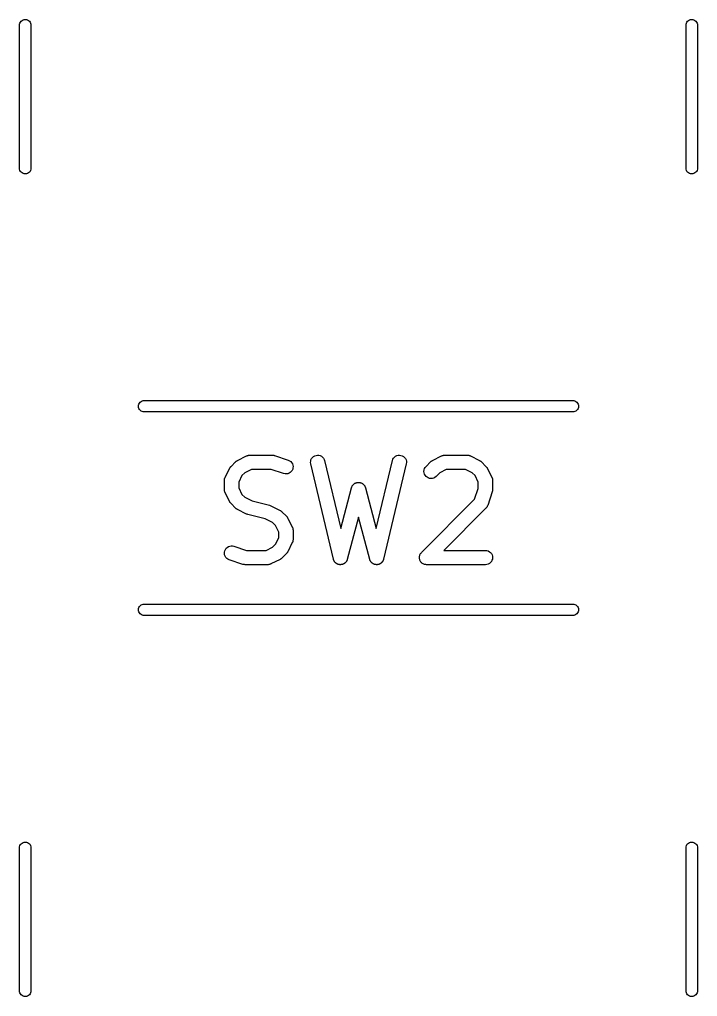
# Model space of a CAD drawing. Extents: x 86.5 to 150.2, y -83.2 to -30.6.
# Drawn here: x 142.8 to 149.92, y -54.95 to -44.69 of the extents above; entities that cross this region are included whole.
import ezdxf

# ---------------------------------------------------------------- set-up
doc = ezdxf.new("R2010")
doc.units = 0
doc.header["$MEASUREMENT"] = 0
doc.layers.add('BLACK', color=7, linetype='CONTINUOUS')

msp = doc.modelspace()

# ---------------------------------------------------------------- linework, layer by layer
at = {"layer": 'BLACK', "linetype": 'CONTINUOUS'}
for p, q in [((142.8, -44.7289), (142.806, -44.7185)), ((142.806, -44.7185), (142.813, -44.7094)), ((142.813, -44.7094), (142.823, -44.7019)), ((142.823, -44.7019), (142.833, -44.6963)), ((142.833, -44.6963), (142.844, -44.6929)), ((142.844, -44.6929), (142.856, -44.6917)), ((142.856, -44.6917), (142.868, -44.6929)), ((142.868, -44.6929), (142.879, -44.6963)), ((142.879, -44.6963), (142.889, -44.7019)), ((142.889, -44.7019), (142.899, -44.7094)), ((142.899, -44.7094), (142.906, -44.7185)), ((142.906, -44.7185), (142.912, -44.7289)), ((149.8, -44.7289), (149.806, -44.7185)), ((149.806, -44.7185), (149.813, -44.7094)), ((149.813, -44.7094), (149.823, -44.7019)), ((149.823, -44.7019), (149.833, -44.6963)), ((149.833, -44.6963), (149.844, -44.6929)), ((149.844, -44.6929), (149.856, -44.6917)), ((149.856, -44.6917), (149.868, -44.6929)), ((149.868, -44.6929), (149.879, -44.6963)), ((149.879, -44.6963), (149.889, -44.7019)), ((149.889, -44.7019), (149.899, -44.7094)), ((149.899, -44.7094), (149.906, -44.7185)), ((149.906, -44.7185), (149.912, -44.7289)), ((142.796, -44.7491), (142.797, -44.7402)), ((142.796, -46.2549), (142.796, -44.7491)), ((142.797, -44.7402), (142.8, -44.7289)), ((142.912, -44.7289), (142.915, -44.7402)), ((142.915, -44.7402), (142.916, -44.7491)), ((142.916, -44.7491), (142.916, -46.2549)), ((149.796, -44.7491), (149.797, -44.7402)), ((149.796, -46.2549), (149.796, -44.7491)), ((149.797, -44.7402), (149.8, -44.7289)), ((149.912, -44.7289), (149.915, -44.7402)), ((149.915, -44.7402), (149.916, -44.7491)), ((149.916, -44.7491), (149.916, -46.2549)), ((142.797, -46.2638), (142.796, -46.2549)), ((142.916, -46.2549), (142.915, -46.2638)), ((149.797, -46.2638), (149.796, -46.2549)), ((149.916, -46.2549), (149.915, -46.2638)), ((142.8, -46.2751), (142.797, -46.2638)), ((142.806, -46.2855), (142.8, -46.2751)), ((142.813, -46.2946), (142.806, -46.2855)), ((142.823, -46.3021), (142.813, -46.2946)), ((142.833, -46.3077), (142.823, -46.3021)), ((142.844, -46.3111), (142.833, -46.3077)), ((142.856, -46.3123), (142.844, -46.3111)), ((142.868, -46.3111), (142.856, -46.3123)), ((142.879, -46.3077), (142.868, -46.3111)), ((142.889, -46.3021), (142.879, -46.3077)), ((142.899, -46.2946), (142.889, -46.3021)), ((142.906, -46.2855), (142.899, -46.2946)), ((142.912, -46.2751), (142.906, -46.2855)), ((142.915, -46.2638), (142.912, -46.2751)), ((149.8, -46.2751), (149.797, -46.2638)), ((149.806, -46.2855), (149.8, -46.2751)), ((149.813, -46.2946), (149.806, -46.2855)), ((149.823, -46.3021), (149.813, -46.2946)), ((149.833, -46.3077), (149.823, -46.3021)), ((149.844, -46.3111), (149.833, -46.3077)), ((149.856, -46.3123), (149.844, -46.3111)), ((149.868, -46.3111), (149.856, -46.3123)), ((149.879, -46.3077), (149.868, -46.3111)), ((149.889, -46.3021), (149.879, -46.3077)), ((149.899, -46.2946), (149.889, -46.3021)), ((149.906, -46.2855), (149.899, -46.2946)), ((149.912, -46.2751), (149.906, -46.2855)), ((149.915, -46.2638), (149.912, -46.2751)), ((144.05, -48.7289), (144.056, -48.7185)), ((144.056, -48.7185), (144.063, -48.7094)), ((144.063, -48.7094), (144.073, -48.7019)), ((144.073, -48.7019), (144.083, -48.6963)), ((144.083, -48.6963), (144.094, -48.6929)), ((144.094, -48.6929), (144.103, -48.692)), ((144.103, -48.692), (148.609, -48.692)), ((148.609, -48.692), (148.618, -48.6929)), ((148.618, -48.6929), (148.629, -48.6963)), ((148.629, -48.6963), (148.639, -48.7019)), ((148.639, -48.7019), (148.649, -48.7094)), ((148.649, -48.7094), (148.656, -48.7185)), ((148.656, -48.7185), (148.662, -48.7289)), ((144.046, -48.752), (144.047, -48.7402)), ((144.047, -48.7638), (144.046, -48.752)), ((144.047, -48.7402), (144.05, -48.7289)), ((144.05, -48.7751), (144.047, -48.7638)), ((144.056, -48.7855), (144.05, -48.7751)), ((144.063, -48.7946), (144.056, -48.7855)), ((144.073, -48.8021), (144.063, -48.7946)), ((144.083, -48.8077), (144.073, -48.8021)), ((144.094, -48.8111), (144.083, -48.8077)), ((144.103, -48.812), (144.094, -48.8111)), ((148.609, -48.812), (144.103, -48.812)), ((148.618, -48.8111), (148.609, -48.812)), ((148.629, -48.8077), (148.618, -48.8111)), ((148.639, -48.8021), (148.629, -48.8077)), ((148.649, -48.7946), (148.639, -48.8021)), ((148.656, -48.7855), (148.649, -48.7946)), ((148.662, -48.7751), (148.656, -48.7855)), ((148.662, -48.7289), (148.665, -48.7402)), ((148.665, -48.7638), (148.662, -48.7751)), ((148.665, -48.7402), (148.666, -48.752)), ((148.666, -48.752), (148.665, -48.7638)), ((145.065, -49.335), (145.066, -49.3342)), ((145.066, -49.3342), (145.069, -49.3316)), ((145.069, -49.3316), (145.072, -49.3287)), ((145.072, -49.3287), (145.075, -49.327)), ((145.075, -49.327), (145.077, -49.3251)), ((145.077, -49.3251), (145.081, -49.3232)), ((145.081, -49.3232), (145.084, -49.3209)), ((145.084, -49.3209), (145.18, -49.2733)), ((145.18, -49.2733), (145.181, -49.2728)), ((145.181, -49.2728), (145.183, -49.2721)), ((145.183, -49.2721), (145.185, -49.271)), ((145.185, -49.271), (145.189, -49.2696)), ((145.189, -49.2696), (145.194, -49.2678)), ((145.194, -49.2678), (145.196, -49.2674)), ((145.196, -49.2674), (145.199, -49.2668)), ((145.199, -49.2668), (145.204, -49.2663)), ((145.204, -49.2663), (145.209, -49.2655)), ((145.209, -49.2655), (145.211, -49.2656)), ((145.211, -49.2656), (145.213, -49.2654)), ((145.213, -49.2654), (145.451, -49.2654)), ((145.451, -49.2654), (145.452, -49.2654)), ((145.452, -49.2654), (145.456, -49.2659)), ((145.456, -49.2659), (145.461, -49.266)), ((145.461, -49.266), (145.464, -49.2667)), ((145.464, -49.2667), (145.467, -49.267)), ((145.467, -49.267), (145.471, -49.2683)), ((145.471, -49.2683), (145.475, -49.2692)), ((145.475, -49.2692), (145.618, -49.3168)), ((145.618, -49.3168), (145.619, -49.3172)), ((145.619, -49.3172), (145.632, -49.3233)), ((145.632, -49.3233), (145.644, -49.3319)), ((145.644, -49.3319), (145.654, -49.3427)), ((145.852, -49.3422), (145.854, -49.3276)), ((145.854, -49.3276), (145.857, -49.3135)), ((145.857, -49.3135), (145.864, -49.3004)), ((145.864, -49.3004), (145.873, -49.2888)), ((145.873, -49.2888), (145.884, -49.2792)), ((145.884, -49.2792), (145.897, -49.272)), ((145.897, -49.272), (145.911, -49.2673)), ((145.911, -49.2673), (145.925, -49.2654)), ((145.925, -49.2654), (145.94, -49.2664)), ((145.94, -49.2664), (145.954, -49.2702)), ((145.954, -49.2702), (145.967, -49.2766)), ((145.967, -49.2766), (145.979, -49.2855)), ((145.979, -49.2855), (145.988, -49.2965)), ((145.988, -49.2965), (145.996, -49.3092)), ((145.996, -49.3092), (146, -49.323)), ((146, -49.323), (146.17, -50.0339)), ((146.542, -50.0339), (146.712, -49.323)), ((146.712, -49.322), (146.717, -49.3082)), ((146.712, -49.323), (146.712, -49.322)), ((146.717, -49.3082), (146.724, -49.2957)), ((146.724, -49.2957), (146.734, -49.2848)), ((146.734, -49.2848), (146.746, -49.2761)), ((146.746, -49.2761), (146.759, -49.2698)), ((146.759, -49.2698), (146.773, -49.2662)), ((146.773, -49.2662), (146.788, -49.2655)), ((146.788, -49.2655), (146.802, -49.2675)), ((146.802, -49.2675), (146.816, -49.2724)), ((146.816, -49.2724), (146.829, -49.2799)), ((146.829, -49.2799), (146.84, -49.2896)), ((146.84, -49.2896), (146.849, -49.3013)), ((146.849, -49.3013), (146.855, -49.3145)), ((146.855, -49.3145), (146.859, -49.3286)), ((146.859, -49.3286), (146.86, -49.3432)), ((147.112, -49.335), (147.113, -49.3342)), ((147.113, -49.3342), (147.117, -49.3316)), ((147.117, -49.3316), (147.12, -49.3287)), ((147.12, -49.3287), (147.122, -49.327)), ((147.122, -49.327), (147.125, -49.3251)), ((147.125, -49.3251), (147.128, -49.3232)), ((147.128, -49.3232), (147.132, -49.3209)), ((147.132, -49.3209), (147.227, -49.2733)), ((147.227, -49.2733), (147.228, -49.2728)), ((147.228, -49.2728), (147.23, -49.2721)), ((147.23, -49.2721), (147.232, -49.271)), ((147.232, -49.271), (147.237, -49.2696)), ((147.237, -49.2696), (147.242, -49.2678)), ((147.242, -49.2678), (147.244, -49.2674)), ((147.244, -49.2674), (147.246, -49.2668)), ((147.246, -49.2668), (147.251, -49.2663)), ((147.251, -49.2663), (147.256, -49.2655)), ((147.256, -49.2655), (147.259, -49.2656)), ((147.259, -49.2656), (147.261, -49.2654)), ((147.261, -49.2654), (147.499, -49.2654)), ((147.499, -49.2654), (147.5, -49.2654)), ((147.5, -49.2654), (147.502, -49.2656)), ((147.502, -49.2656), (147.504, -49.2656)), ((147.504, -49.2656), (147.509, -49.2664)), ((147.509, -49.2664), (147.514, -49.267)), ((147.514, -49.267), (147.517, -49.2677)), ((147.517, -49.2677), (147.519, -49.2681)), ((147.519, -49.2681), (147.524, -49.2699)), ((147.524, -49.2699), (147.528, -49.2714)), ((147.528, -49.2714), (147.53, -49.2725)), ((147.53, -49.2725), (147.532, -49.2733)), ((147.532, -49.2733), (147.628, -49.3209)), ((147.628, -49.3209), (147.629, -49.3214)), ((147.629, -49.3214), (147.632, -49.3237)), ((147.632, -49.3237), (147.636, -49.3257)), ((147.636, -49.3257), (147.638, -49.3277)), ((147.638, -49.3277), (147.641, -49.3294)), ((147.641, -49.3294), (147.644, -49.3323)), ((147.644, -49.3323), (147.647, -49.335)), ((144.956, -49.4973), (145.003, -49.4021)), ((145.003, -49.4021), (145.004, -49.4011)), ((145.004, -49.4011), (145.006, -49.3976)), ((145.006, -49.3976), (145.008, -49.3939)), ((145.008, -49.3939), (145.01, -49.3915)), ((145.01, -49.3915), (145.012, -49.3889)), ((145.012, -49.3889), (145.015, -49.3858)), ((145.015, -49.3858), (145.017, -49.3826)), ((145.017, -49.3826), (145.065, -49.335)), ((145.231, -49.4154), (145.162, -49.4496)), ((145.439, -49.4154), (145.231, -49.4154)), ((145.57, -49.4592), (145.439, -49.4154)), ((145.659, -49.4255), (145.65, -49.4374)), ((145.654, -49.3427), (145.662, -49.3552)), ((145.665, -49.4122), (145.659, -49.4255)), ((145.662, -49.3552), (145.667, -49.3689)), ((145.668, -49.398), (145.665, -49.4122)), ((145.667, -49.3689), (145.669, -49.3833)), ((145.669, -49.3833), (145.668, -49.398)), ((145.854, -49.3567), (145.852, -49.3422)), ((145.854, -49.3578), (145.854, -49.3567)), ((146.093, -50.3578), (145.854, -49.3578)), ((146.858, -49.3578), (146.619, -50.3578)), ((146.86, -49.3432), (146.858, -49.3578)), ((147.043, -49.4354), (147.044, -49.4208)), ((147.044, -49.4499), (147.043, -49.4354)), ((147.044, -49.4208), (147.049, -49.4068)), ((147.049, -49.4068), (147.056, -49.3939)), ((147.056, -49.3939), (147.065, -49.3826)), ((147.065, -49.3826), (147.112, -49.335)), ((147.278, -49.4154), (147.21, -49.4496)), ((147.481, -49.4154), (147.278, -49.4154)), ((147.55, -49.4496), (147.481, -49.4154)), ((147.647, -49.335), (147.695, -49.3826)), ((147.695, -49.3826), (147.695, -49.3833)), ((147.695, -49.3833), (147.698, -49.3866)), ((147.698, -49.3866), (147.701, -49.3897)), ((147.701, -49.3897), (147.703, -49.3923)), ((147.703, -49.3923), (147.705, -49.3948)), ((147.705, -49.3948), (147.707, -49.3985)), ((147.707, -49.3985), (147.709, -49.4021)), ((147.709, -49.4021), (147.756, -49.4973)), ((144.948, -49.5254), (144.949, -49.5204)), ((144.948, -49.5276), (144.948, -49.5254)), ((144.948, -49.5298), (144.948, -49.5276)), ((144.948, -49.5309), (144.948, -49.5298)), ((144.948, -49.6261), (144.948, -49.5309)), ((144.949, -49.5153), (144.95, -49.5132)), ((144.949, -49.5204), (144.949, -49.5153)), ((144.95, -49.511), (144.952, -49.5062)), ((144.95, -49.5132), (144.95, -49.511)), ((144.952, -49.5062), (144.954, -49.5013)), ((144.954, -49.5013), (144.955, -49.4994)), ((144.955, -49.4994), (144.956, -49.4973)), ((145.132, -49.48), (145.098, -49.5486)), ((145.162, -49.4496), (145.132, -49.48)), ((145.585, -49.4624), (145.57, -49.4592)), ((145.599, -49.4628), (145.585, -49.4624)), ((145.614, -49.4604), (145.599, -49.4628)), ((145.627, -49.4552), (145.614, -49.4604)), ((145.64, -49.4474), (145.627, -49.4552)), ((145.65, -49.4374), (145.64, -49.4474)), ((147.048, -49.464), (147.044, -49.4499)), ((147.055, -49.4769), (147.048, -49.464)), ((147.065, -49.4883), (147.055, -49.4769)), ((147.076, -49.4977), (147.065, -49.4883)), ((147.089, -49.5047), (147.076, -49.4977)), ((147.103, -49.509), (147.089, -49.5047)), ((147.117, -49.5106), (147.103, -49.509)), ((147.132, -49.5093), (147.117, -49.5106)), ((147.146, -49.5053), (147.132, -49.5093)), ((147.159, -49.4985), (147.146, -49.5053)), ((147.17, -49.4894), (147.159, -49.4985)), ((147.171, -49.4887), (147.17, -49.4894)), ((147.21, -49.4496), (147.171, -49.4887)), ((147.58, -49.48), (147.55, -49.4496)), ((147.614, -49.5486), (147.58, -49.48)), ((147.756, -49.4973), (147.757, -49.4983)), ((147.757, -49.4983), (147.758, -49.5003)), ((147.758, -49.5003), (147.759, -49.5023)), ((147.759, -49.5023), (147.76, -49.5072)), ((147.76, -49.5072), (147.762, -49.512)), ((147.762, -49.512), (147.762, -49.5142)), ((147.762, -49.5142), (147.763, -49.5163)), ((147.763, -49.5163), (147.763, -49.5214)), ((147.763, -49.5214), (147.764, -49.5265)), ((147.764, -49.5265), (147.764, -49.5287)), ((147.764, -49.5287), (147.764, -49.5309)), ((147.764, -49.5309), (147.764, -49.6261)), ((144.948, -49.6283), (144.948, -49.6261)), ((144.948, -49.6305), (144.948, -49.6283)), ((144.949, -49.6356), (144.948, -49.6305)), ((144.949, -49.6407), (144.949, -49.6356)), ((144.95, -49.6428), (144.949, -49.6407)), ((145.098, -49.5486), (145.098, -49.6084)), ((145.098, -49.6084), (145.132, -49.6769)), ((146.17, -50.0339), (146.284, -49.6068)), ((146.284, -49.6058), (146.285, -49.6035)), ((146.284, -49.6068), (146.284, -49.6058)), ((146.285, -49.6011), (146.287, -49.5967)), ((146.285, -49.6035), (146.285, -49.6011)), ((146.287, -49.5967), (146.289, -49.5921)), ((146.289, -49.5921), (146.29, -49.5901)), ((146.29, -49.5901), (146.291, -49.5878)), ((146.291, -49.5878), (146.294, -49.5839)), ((146.294, -49.5839), (146.297, -49.5798)), ((146.297, -49.5798), (146.299, -49.578)), ((146.299, -49.578), (146.3, -49.576)), ((146.3, -49.576), (146.304, -49.5727)), ((146.304, -49.5727), (146.307, -49.5692)), ((146.307, -49.5692), (146.309, -49.5678)), ((146.309, -49.5678), (146.311, -49.5661)), ((146.311, -49.5661), (146.315, -49.5636)), ((146.315, -49.5636), (146.319, -49.5608)), ((146.319, -49.5608), (146.321, -49.5598)), ((146.321, -49.5598), (146.323, -49.5585)), ((146.323, -49.5585), (146.328, -49.5568)), ((146.328, -49.5568), (146.332, -49.5549)), ((146.332, -49.5549), (146.335, -49.5543)), ((146.335, -49.5543), (146.337, -49.5535)), ((146.337, -49.5535), (146.342, -49.5527)), ((146.342, -49.5527), (146.347, -49.5517)), ((146.347, -49.5517), (146.349, -49.5516)), ((146.349, -49.5516), (146.352, -49.5512)), ((146.352, -49.5512), (146.357, -49.5514)), ((146.357, -49.5514), (146.361, -49.5513)), ((146.361, -49.5513), (146.364, -49.5517)), ((146.364, -49.5517), (146.366, -49.5518)), ((146.366, -49.5518), (146.371, -49.5529)), ((146.371, -49.5529), (146.376, -49.5538)), ((146.376, -49.5538), (146.378, -49.5546)), ((146.378, -49.5546), (146.381, -49.5552)), ((146.381, -49.5552), (146.385, -49.5572)), ((146.385, -49.5572), (146.39, -49.559)), ((146.39, -49.559), (146.392, -49.5603)), ((146.392, -49.5603), (146.394, -49.5613)), ((146.394, -49.5613), (146.398, -49.5642)), ((146.398, -49.5642), (146.402, -49.5668)), ((146.402, -49.5668), (146.404, -49.5685)), ((146.404, -49.5685), (146.406, -49.5699)), ((146.406, -49.5699), (146.409, -49.5735)), ((146.409, -49.5735), (146.413, -49.5768)), ((146.413, -49.5768), (146.414, -49.5788)), ((146.414, -49.5788), (146.416, -49.5806)), ((146.416, -49.5806), (146.418, -49.5848)), ((146.418, -49.5848), (146.421, -49.5887)), ((146.421, -49.5887), (146.422, -49.591)), ((146.422, -49.591), (146.423, -49.5931)), ((146.423, -49.5931), (146.425, -49.5976)), ((146.425, -49.5976), (146.427, -49.6021)), ((146.427, -49.6021), (146.428, -49.6045)), ((146.428, -49.6045), (146.428, -49.6068)), ((146.428, -49.6068), (146.542, -50.0339)), ((147.576, -49.7284), (147.614, -49.6139)), ((147.614, -49.6139), (147.614, -49.5486)), ((147.763, -49.6417), (147.761, -49.6457)), ((147.764, -49.6355), (147.763, -49.6386)), ((147.763, -49.6386), (147.763, -49.6417)), ((147.764, -49.6261), (147.764, -49.6271)), ((147.764, -49.6271), (147.764, -49.6313)), ((147.764, -49.6313), (147.764, -49.6355)), ((144.95, -49.645), (144.95, -49.6428)), ((144.952, -49.6498), (144.95, -49.645)), ((144.953, -49.6547), (144.952, -49.6498)), ((144.954, -49.6566), (144.953, -49.6547)), ((144.955, -49.6587), (144.954, -49.6566)), ((144.956, -49.6596), (144.955, -49.6587)), ((145.003, -49.7549), (144.956, -49.6596)), ((145.132, -49.6769), (145.162, -49.7073)), ((145.162, -49.7073), (145.239, -49.7458)), ((147.017, -50.2873), (147.576, -49.7284)), ((147.76, -49.6498), (147.713, -49.7927)), ((147.761, -49.6457), (147.76, -49.6498)), ((145.005, -49.7584), (145.003, -49.7549)), ((145.007, -49.7622), (145.005, -49.7584)), ((145.009, -49.7646), (145.007, -49.7622)), ((145.011, -49.7673), (145.009, -49.7646)), ((145.014, -49.7703), (145.011, -49.7673)), ((145.017, -49.7736), (145.014, -49.7703)), ((145.017, -49.7744), (145.017, -49.7736)), ((145.065, -49.822), (145.017, -49.7744)), ((145.068, -49.8247), (145.065, -49.822)), ((145.071, -49.8276), (145.068, -49.8247)), ((145.074, -49.8293), (145.071, -49.8276)), ((145.076, -49.8313), (145.074, -49.8293)), ((145.08, -49.8333), (145.076, -49.8313)), ((145.083, -49.8356), (145.08, -49.8333)), ((145.084, -49.836), (145.083, -49.8356)), ((145.18, -49.8837), (145.084, -49.836)), ((145.239, -49.7458), (145.422, -49.7914)), ((145.422, -49.7914), (145.423, -49.7917)), ((145.423, -49.7917), (145.423, -49.7918)), ((145.423, -49.7918), (145.423, -49.7919)), ((145.423, -49.7919), (145.43, -49.7944)), ((145.43, -49.7944), (145.437, -49.7968)), ((145.437, -49.7968), (145.437, -49.797)), ((145.437, -49.797), (145.437, -49.7971)), ((145.437, -49.7971), (145.532, -49.8447)), ((145.532, -49.8447), (145.533, -49.8452)), ((145.533, -49.8452), (145.537, -49.8475)), ((147.695, -49.822), (147.251, -50.2654)), ((147.696, -49.8203), (147.695, -49.822)), ((147.698, -49.8188), (147.696, -49.8203)), ((147.701, -49.8146), (147.698, -49.8188)), ((147.704, -49.8107), (147.701, -49.8146)), ((147.705, -49.8087), (147.704, -49.8107)), ((147.706, -49.8069), (147.705, -49.8087)), ((147.709, -49.8023), (147.706, -49.8069)), ((147.711, -49.7978), (147.709, -49.8023)), ((147.712, -49.7957), (147.711, -49.7978)), ((147.713, -49.7937), (147.712, -49.7957)), ((147.713, -49.7927), (147.713, -49.7937)), ((145.18, -49.8838), (145.18, -49.8837)), ((145.18, -49.884), (145.18, -49.8838)), ((145.187, -49.8864), (145.18, -49.884)), ((145.193, -49.8889), (145.187, -49.8864)), ((145.194, -49.889), (145.193, -49.8889)), ((145.194, -49.8891), (145.194, -49.889)), ((145.195, -49.8893), (145.194, -49.8891)), ((145.377, -49.935), (145.195, -49.8893)), ((145.454, -49.9734), (145.377, -49.935)), ((145.537, -49.8475), (145.541, -49.8495)), ((145.541, -49.8495), (145.543, -49.8515)), ((145.543, -49.8515), (145.546, -49.8532)), ((145.546, -49.8532), (145.549, -49.8561)), ((145.549, -49.8561), (145.552, -49.8588)), ((145.552, -49.8588), (145.6, -49.9064)), ((145.6, -49.9064), (145.6, -49.9071)), ((145.6, -49.9071), (145.603, -49.9104)), ((145.603, -49.9104), (145.606, -49.9135)), ((145.606, -49.9135), (145.607, -49.9161)), ((145.607, -49.9161), (145.609, -49.9186)), ((145.609, -49.9186), (145.611, -49.9223)), ((145.611, -49.9223), (145.614, -49.9259)), ((145.614, -49.9259), (145.661, -50.0211)), ((146.356, -49.9172), (146.238, -50.3597)), ((146.474, -50.3597), (146.356, -49.9172)), ((145.485, -50.0039), (145.454, -49.9734)), ((145.519, -50.0724), (145.485, -50.0039)), ((145.661, -50.0211), (145.662, -50.0221)), ((145.662, -50.0221), (145.662, -50.0241)), ((145.662, -50.0241), (145.663, -50.0261)), ((145.663, -50.0261), (145.665, -50.031)), ((145.665, -50.031), (145.667, -50.0358)), ((145.667, -50.0358), (145.667, -50.038)), ((145.667, -50.038), (145.668, -50.0401)), ((145.668, -50.0401), (145.668, -50.0452)), ((145.668, -50.0452), (145.669, -50.0503)), ((145.669, -50.0503), (145.669, -50.0525)), ((145.485, -50.2007), (145.519, -50.1322)), ((145.519, -50.1322), (145.519, -50.0724)), ((145.669, -50.0525), (145.669, -50.0547)), ((145.669, -50.0547), (145.669, -50.1499)), ((145.669, -50.1499), (145.669, -50.151)), ((145.669, -50.151), (145.669, -50.1531)), ((145.669, -50.1531), (145.669, -50.1554)), ((144.952, -50.2685), (144.958, -50.2552)), ((144.958, -50.2552), (144.966, -50.2433)), ((144.966, -50.2433), (144.977, -50.2333)), ((144.977, -50.2333), (144.989, -50.2256)), ((144.989, -50.2256), (145.003, -50.2204)), ((145.003, -50.2204), (145.017, -50.2179)), ((145.017, -50.2179), (145.032, -50.2184)), ((145.032, -50.2184), (145.046, -50.2216)), ((145.046, -50.2216), (145.178, -50.2654)), ((145.386, -50.2654), (145.454, -50.2311)), ((145.454, -50.2311), (145.485, -50.2007)), ((145.661, -50.1834), (145.614, -50.2787)), ((145.662, -50.1814), (145.661, -50.1834)), ((145.663, -50.1794), (145.662, -50.1814)), ((145.665, -50.1746), (145.663, -50.1794)), ((145.666, -50.1698), (145.665, -50.1746)), ((145.667, -50.1676), (145.666, -50.1698)), ((145.668, -50.1604), (145.667, -50.1655)), ((145.667, -50.1655), (145.667, -50.1676)), ((145.669, -50.1554), (145.668, -50.1604)), ((144.948, -50.2828), (144.952, -50.2685)), ((144.948, -50.2974), (144.948, -50.2828)), ((144.95, -50.3119), (144.948, -50.2974)), ((144.955, -50.3256), (144.95, -50.3119)), ((144.963, -50.3381), (144.955, -50.3256)), ((144.973, -50.3488), (144.963, -50.3381)), ((144.985, -50.3574), (144.973, -50.3488)), ((144.998, -50.3636), (144.985, -50.3574)), ((145.178, -50.2654), (145.386, -50.2654)), ((145.532, -50.3598), (145.437, -50.4075)), ((145.536, -50.3576), (145.532, -50.3598)), ((145.54, -50.3557), (145.536, -50.3576)), ((145.542, -50.3537), (145.54, -50.3557)), ((145.545, -50.3521), (145.542, -50.3537)), ((145.548, -50.3492), (145.545, -50.3521)), ((145.551, -50.3465), (145.548, -50.3492)), ((145.552, -50.3458), (145.551, -50.3465)), ((145.6, -50.2982), (145.552, -50.3458)), ((145.602, -50.2949), (145.6, -50.2982)), ((145.605, -50.2919), (145.602, -50.2949)), ((145.607, -50.2893), (145.605, -50.2919)), ((145.609, -50.2869), (145.607, -50.2893)), ((145.611, -50.2832), (145.609, -50.2869)), ((145.613, -50.2796), (145.611, -50.2832)), ((145.614, -50.2787), (145.613, -50.2796)), ((146.094, -50.361), (146.093, -50.3578)), ((146.238, -50.3597), (146.238, -50.3607)), ((146.475, -50.363), (146.474, -50.3597)), ((146.619, -50.3588), (146.618, -50.362)), ((146.619, -50.3578), (146.619, -50.3588)), ((146.995, -50.3399), (146.996, -50.3328)), ((146.995, -50.34), (146.995, -50.3399)), ((146.995, -50.3401), (146.995, -50.34)), ((146.996, -50.3473), (146.995, -50.3401)), ((146.996, -50.3328), (146.997, -50.3256)), ((146.997, -50.3544), (146.996, -50.3473)), ((146.997, -50.3253), (146.999, -50.3184)), ((146.997, -50.3254), (146.997, -50.3253)), ((146.997, -50.3256), (146.997, -50.3254)), ((146.997, -50.3546), (146.997, -50.3544)), ((146.997, -50.3547), (146.997, -50.3546)), ((146.999, -50.3616), (146.997, -50.3547)), ((146.999, -50.3184), (147.001, -50.3116)), ((147.001, -50.3113), (147.005, -50.305)), ((147.001, -50.3114), (147.001, -50.3113)), ((147.001, -50.3116), (147.001, -50.3114)), ((147.005, -50.305), (147.008, -50.2987)), ((147.008, -50.2984), (147.013, -50.2929)), ((147.008, -50.2986), (147.008, -50.2984)), ((147.008, -50.2987), (147.008, -50.2986)), ((147.013, -50.2929), (147.017, -50.2873)), ((147.251, -50.2654), (147.689, -50.2654)), ((147.689, -50.2654), (147.69, -50.2654)), ((147.69, -50.2654), (147.705, -50.267)), ((147.705, -50.267), (147.719, -50.2714)), ((147.719, -50.2714), (147.732, -50.2785)), ((147.732, -50.2785), (147.743, -50.2879)), ((147.743, -50.2879), (147.752, -50.2993)), ((147.752, -50.2993), (147.759, -50.3123)), ((147.763, -50.3555), (147.758, -50.3694)), ((147.759, -50.3123), (147.763, -50.3263)), ((147.763, -50.3263), (147.764, -50.3409)), ((147.764, -50.3409), (147.763, -50.3555)), ((144.999, -50.3639), (144.998, -50.3636)), ((145.142, -50.4115), (144.999, -50.3639)), ((145.146, -50.4125), (145.142, -50.4115)), ((145.15, -50.4137), (145.146, -50.4125)), ((145.153, -50.4141), (145.15, -50.4137)), ((145.156, -50.4148), (145.153, -50.4141)), ((145.16, -50.4149), (145.156, -50.4148)), ((145.164, -50.4154), (145.16, -50.4149)), ((145.166, -50.4154), (145.164, -50.4154)), ((145.404, -50.4154), (145.166, -50.4154)), ((145.406, -50.4152), (145.404, -50.4154)), ((145.408, -50.4153), (145.406, -50.4152)), ((145.413, -50.4145), (145.408, -50.4153)), ((145.418, -50.414), (145.413, -50.4145)), ((145.42, -50.4133), (145.418, -50.414)), ((145.422, -50.413), (145.42, -50.4133)), ((145.427, -50.4112), (145.422, -50.413)), ((145.432, -50.4097), (145.427, -50.4112)), ((145.434, -50.4087), (145.432, -50.4097)), ((145.436, -50.4079), (145.434, -50.4087)), ((145.437, -50.4075), (145.436, -50.4079)), ((146.094, -50.3644), (146.094, -50.361)), ((146.096, -50.3679), (146.094, -50.3644)), ((146.097, -50.3716), (146.096, -50.3679)), ((146.099, -50.3746), (146.097, -50.3716)), ((146.1, -50.3777), (146.099, -50.3746)), ((146.103, -50.3809), (146.1, -50.3777)), ((146.105, -50.3842), (146.103, -50.3809)), ((146.107, -50.3868), (146.105, -50.3842)), ((146.109, -50.3897), (146.107, -50.3868)), ((146.112, -50.3923), (146.109, -50.3897)), ((146.114, -50.3952), (146.112, -50.3923)), ((146.117, -50.3973), (146.114, -50.3952)), ((146.12, -50.3997), (146.117, -50.3973)), ((146.123, -50.4018), (146.12, -50.3997)), ((146.126, -50.4041), (146.123, -50.4018)), ((146.129, -50.4056), (146.126, -50.4041)), ((146.132, -50.4075), (146.129, -50.4056)), ((146.136, -50.4089), (146.132, -50.4075)), ((146.139, -50.4106), (146.136, -50.4089)), ((146.142, -50.4115), (146.139, -50.4106)), ((146.146, -50.4127), (146.142, -50.4115)), ((146.15, -50.4134), (146.146, -50.4127)), ((146.153, -50.4144), (146.15, -50.4134)), ((146.157, -50.4146), (146.153, -50.4144)), ((146.16, -50.4152), (146.157, -50.4146)), ((146.164, -50.4151), (146.16, -50.4152)), ((146.168, -50.4153), (146.164, -50.4151)), ((146.171, -50.4149), (146.168, -50.4153)), ((146.175, -50.4148), (146.171, -50.4149)), ((146.179, -50.414), (146.175, -50.4148)), ((146.182, -50.4135), (146.179, -50.414)), ((146.186, -50.4124), (146.182, -50.4135)), ((146.189, -50.4116), (146.186, -50.4124)), ((146.193, -50.41), (146.189, -50.4116)), ((146.196, -50.4088), (146.193, -50.41)), ((146.199, -50.4071), (146.196, -50.4088)), ((146.202, -50.4057), (146.199, -50.4071)), ((146.206, -50.4034), (146.202, -50.4057)), ((146.209, -50.4015), (146.206, -50.4034)), ((146.212, -50.3993), (146.209, -50.4015)), ((146.214, -50.3973), (146.212, -50.3993)), ((146.217, -50.3945), (146.214, -50.3973)), ((146.22, -50.3919), (146.217, -50.3945)), ((146.222, -50.3892), (146.22, -50.3919)), ((146.225, -50.3867), (146.222, -50.3892)), ((146.227, -50.3834), (146.225, -50.3867)), ((146.229, -50.3804), (146.227, -50.3834)), ((146.231, -50.3773), (146.229, -50.3804)), ((146.232, -50.3743), (146.231, -50.3773)), ((146.234, -50.3707), (146.232, -50.3743)), ((146.236, -50.3673), (146.234, -50.3707)), ((146.238, -50.3607), (146.236, -50.3639)), ((146.236, -50.3639), (146.236, -50.3673)), ((146.476, -50.3663), (146.475, -50.363)), ((146.478, -50.3698), (146.476, -50.3663)), ((146.479, -50.3734), (146.478, -50.3698)), ((146.481, -50.3764), (146.479, -50.3734)), ((146.482, -50.3795), (146.481, -50.3764)), ((146.485, -50.3826), (146.482, -50.3795)), ((146.487, -50.3859), (146.485, -50.3826)), ((146.489, -50.3884), (146.487, -50.3859)), ((146.491, -50.3912), (146.489, -50.3884)), ((146.494, -50.3937), (146.491, -50.3912)), ((146.497, -50.3966), (146.494, -50.3937)), ((146.5, -50.3986), (146.497, -50.3966)), ((146.502, -50.4009), (146.5, -50.3986)), ((146.506, -50.4029), (146.502, -50.4009)), ((146.509, -50.4052), (146.506, -50.4029)), ((146.512, -50.4066), (146.509, -50.4052)), ((146.515, -50.4084), (146.512, -50.4066)), ((146.518, -50.4096), (146.515, -50.4084)), ((146.522, -50.4113), (146.518, -50.4096)), ((146.525, -50.4121), (146.522, -50.4113)), ((146.529, -50.4132), (146.525, -50.4121)), ((146.532, -50.4138), (146.529, -50.4132)), ((146.536, -50.4147), (146.532, -50.4138)), ((146.54, -50.4148), (146.536, -50.4147)), ((146.543, -50.4153), (146.54, -50.4148)), ((146.547, -50.4151), (146.543, -50.4153)), ((146.551, -50.4153), (146.547, -50.4151)), ((146.554, -50.4147), (146.551, -50.4153)), ((146.558, -50.4145), (146.554, -50.4147)), ((146.561, -50.4136), (146.558, -50.4145)), ((146.565, -50.413), (146.561, -50.4136)), ((146.569, -50.4118), (146.565, -50.413)), ((146.572, -50.4109), (146.569, -50.4118)), ((146.575, -50.4093), (146.572, -50.4109)), ((146.579, -50.4079), (146.575, -50.4093)), ((146.582, -50.4061), (146.579, -50.4079)), ((146.585, -50.4047), (146.582, -50.4061)), ((146.588, -50.4023), (146.585, -50.4047)), ((146.592, -50.4003), (146.588, -50.4023)), ((146.594, -50.398), (146.592, -50.4003)), ((146.597, -50.3959), (146.594, -50.398)), ((146.599, -50.3931), (146.597, -50.3959)), ((146.602, -50.3904), (146.599, -50.3931)), ((146.604, -50.3876), (146.602, -50.3904)), ((146.607, -50.3851), (146.604, -50.3876)), ((146.609, -50.3818), (146.607, -50.3851)), ((146.611, -50.3786), (146.609, -50.3818)), ((146.612, -50.3755), (146.611, -50.3786)), ((146.614, -50.3725), (146.612, -50.3755)), ((146.616, -50.3689), (146.614, -50.3725)), ((146.617, -50.3654), (146.616, -50.3689)), ((146.618, -50.362), (146.617, -50.3654)), ((147.001, -50.3685), (146.999, -50.3616)), ((147.001, -50.3686), (147.001, -50.3685)), ((147.001, -50.3687), (147.001, -50.3686)), ((147.004, -50.3753), (147.001, -50.3687)), ((147.008, -50.3814), (147.004, -50.3753)), ((147.008, -50.3815), (147.008, -50.3814)), ((147.008, -50.3817), (147.008, -50.3815)), ((147.012, -50.3873), (147.008, -50.3817)), ((147.017, -50.3929), (147.012, -50.3873)), ((147.017, -50.393), (147.017, -50.3929)), ((147.017, -50.3929), (147.017, -50.3929)), ((147.022, -50.3976), (147.017, -50.393)), ((147.028, -50.4023), (147.022, -50.3976)), ((147.028, -50.4024), (147.028, -50.4023)), ((147.028, -50.4023), (147.028, -50.4023)), ((147.034, -50.4059), (147.028, -50.4024)), ((147.041, -50.4093), (147.034, -50.4059)), ((147.041, -50.4094), (147.041, -50.4093)), ((147.048, -50.4116), (147.041, -50.4094)), ((147.041, -50.4094), (147.041, -50.4094)), ((147.055, -50.4137), (147.048, -50.4116)), ((147.055, -50.4138), (147.055, -50.4137)), ((147.062, -50.4146), (147.055, -50.4138)), ((147.055, -50.4138), (147.055, -50.4138)), ((147.069, -50.4154), (147.062, -50.4146)), ((147.07, -50.4154), (147.069, -50.4154)), ((147.069, -50.4154), (147.069, -50.4154)), ((147.689, -50.4154), (147.07, -50.4154)), ((147.07, -50.4154), (147.07, -50.4154)), ((147.07, -50.4154), (147.07, -50.4154)), ((147.704, -50.414), (147.689, -50.4154)), ((147.718, -50.4097), (147.704, -50.414)), ((147.731, -50.4028), (147.718, -50.4097)), ((147.742, -50.3936), (147.731, -50.4028)), ((147.752, -50.3823), (147.742, -50.3936)), ((147.758, -50.3694), (147.752, -50.3823)), ((144.047, -50.8762), (144.05, -50.8649)), ((144.05, -50.8649), (144.056, -50.8545)), ((144.056, -50.8545), (144.063, -50.8454)), ((144.063, -50.8454), (144.073, -50.8379)), ((144.073, -50.8379), (144.083, -50.8323)), ((144.083, -50.8323), (144.094, -50.8289)), ((144.094, -50.8289), (144.103, -50.828)), ((144.103, -50.828), (148.609, -50.828)), ((148.609, -50.828), (148.618, -50.8289)), ((148.618, -50.8289), (148.629, -50.8323)), ((148.629, -50.8323), (148.639, -50.8379)), ((148.639, -50.8379), (148.649, -50.8454)), ((148.649, -50.8454), (148.656, -50.8545)), ((148.656, -50.8545), (148.662, -50.8649)), ((148.662, -50.8649), (148.665, -50.8762)), ((144.046, -50.888), (144.047, -50.8762)), ((144.047, -50.8998), (144.046, -50.888)), ((144.05, -50.9111), (144.047, -50.8998)), ((144.056, -50.9215), (144.05, -50.9111)), ((144.063, -50.9306), (144.056, -50.9215)), ((144.073, -50.9381), (144.063, -50.9306)), ((144.083, -50.9437), (144.073, -50.9381)), ((144.094, -50.9471), (144.083, -50.9437)), ((144.103, -50.948), (144.094, -50.9471)), ((148.609, -50.948), (144.103, -50.948)), ((148.618, -50.9471), (148.609, -50.948)), ((148.629, -50.9437), (148.618, -50.9471)), ((148.639, -50.9381), (148.629, -50.9437)), ((148.649, -50.9306), (148.639, -50.9381)), ((148.656, -50.9215), (148.649, -50.9306)), ((148.662, -50.9111), (148.656, -50.9215)), ((148.665, -50.8998), (148.662, -50.9111)), ((148.665, -50.8762), (148.666, -50.888)), ((148.666, -50.888), (148.665, -50.8998)), ((142.823, -53.3379), (142.833, -53.3323)), ((142.833, -53.3323), (142.844, -53.3289)), ((142.844, -53.3289), (142.856, -53.3277)), ((142.856, -53.3277), (142.868, -53.3289)), ((142.868, -53.3289), (142.879, -53.3323)), ((142.879, -53.3323), (142.889, -53.3379)), ((149.823, -53.3379), (149.833, -53.3323)), ((149.833, -53.3323), (149.844, -53.3289)), ((149.844, -53.3289), (149.856, -53.3277)), ((149.856, -53.3277), (149.868, -53.3289)), ((149.868, -53.3289), (149.879, -53.3323)), ((149.879, -53.3323), (149.889, -53.3379)), ((142.796, -53.3851), (142.797, -53.3762)), ((142.796, -54.8909), (142.796, -53.3851)), ((142.797, -53.3762), (142.8, -53.3649)), ((142.8, -53.3649), (142.806, -53.3545)), ((142.806, -53.3545), (142.813, -53.3454)), ((142.813, -53.3454), (142.823, -53.3379)), ((142.889, -53.3379), (142.899, -53.3454)), ((142.899, -53.3454), (142.906, -53.3545)), ((142.906, -53.3545), (142.912, -53.3649)), ((142.912, -53.3649), (142.915, -53.3762)), ((142.915, -53.3762), (142.916, -53.3851)), ((142.916, -53.3851), (142.916, -54.8909)), ((149.796, -53.3851), (149.797, -53.3762)), ((149.796, -54.8909), (149.796, -53.3851)), ((149.797, -53.3762), (149.8, -53.3649)), ((149.8, -53.3649), (149.806, -53.3545)), ((149.806, -53.3545), (149.813, -53.3454)), ((149.813, -53.3454), (149.823, -53.3379)), ((149.889, -53.3379), (149.899, -53.3454)), ((149.899, -53.3454), (149.906, -53.3545)), ((149.906, -53.3545), (149.912, -53.3649)), ((149.912, -53.3649), (149.915, -53.3762)), ((149.915, -53.3762), (149.916, -53.3851)), ((149.916, -53.3851), (149.916, -54.8909)), ((142.797, -54.8998), (142.796, -54.8909)), ((142.8, -54.9111), (142.797, -54.8998)), ((142.806, -54.9215), (142.8, -54.9111)), ((142.813, -54.9306), (142.806, -54.9215)), ((142.823, -54.9381), (142.813, -54.9306)), ((142.833, -54.9437), (142.823, -54.9381)), ((142.844, -54.9471), (142.833, -54.9437)), ((142.856, -54.9483), (142.844, -54.9471)), ((142.868, -54.9471), (142.856, -54.9483)), ((142.879, -54.9437), (142.868, -54.9471)), ((142.889, -54.9381), (142.879, -54.9437)), ((142.899, -54.9306), (142.889, -54.9381)), ((142.906, -54.9215), (142.899, -54.9306)), ((142.912, -54.9111), (142.906, -54.9215)), ((142.915, -54.8998), (142.912, -54.9111)), ((142.916, -54.8909), (142.915, -54.8998)), ((149.797, -54.8998), (149.796, -54.8909)), ((149.8, -54.9111), (149.797, -54.8998)), ((149.806, -54.9215), (149.8, -54.9111)), ((149.813, -54.9306), (149.806, -54.9215)), ((149.823, -54.9381), (149.813, -54.9306)), ((149.833, -54.9437), (149.823, -54.9381)), ((149.844, -54.9471), (149.833, -54.9437)), ((149.856, -54.9483), (149.844, -54.9471)), ((149.868, -54.9471), (149.856, -54.9483)), ((149.879, -54.9437), (149.868, -54.9471)), ((149.889, -54.9381), (149.879, -54.9437)), ((149.899, -54.9306), (149.889, -54.9381)), ((149.906, -54.9215), (149.899, -54.9306)), ((149.912, -54.9111), (149.906, -54.9215)), ((149.915, -54.8998), (149.912, -54.9111)), ((149.916, -54.8909), (149.915, -54.8998))]:
    msp.add_line(p, q, dxfattribs=at)

doc.saveas('drawing.dxf')
